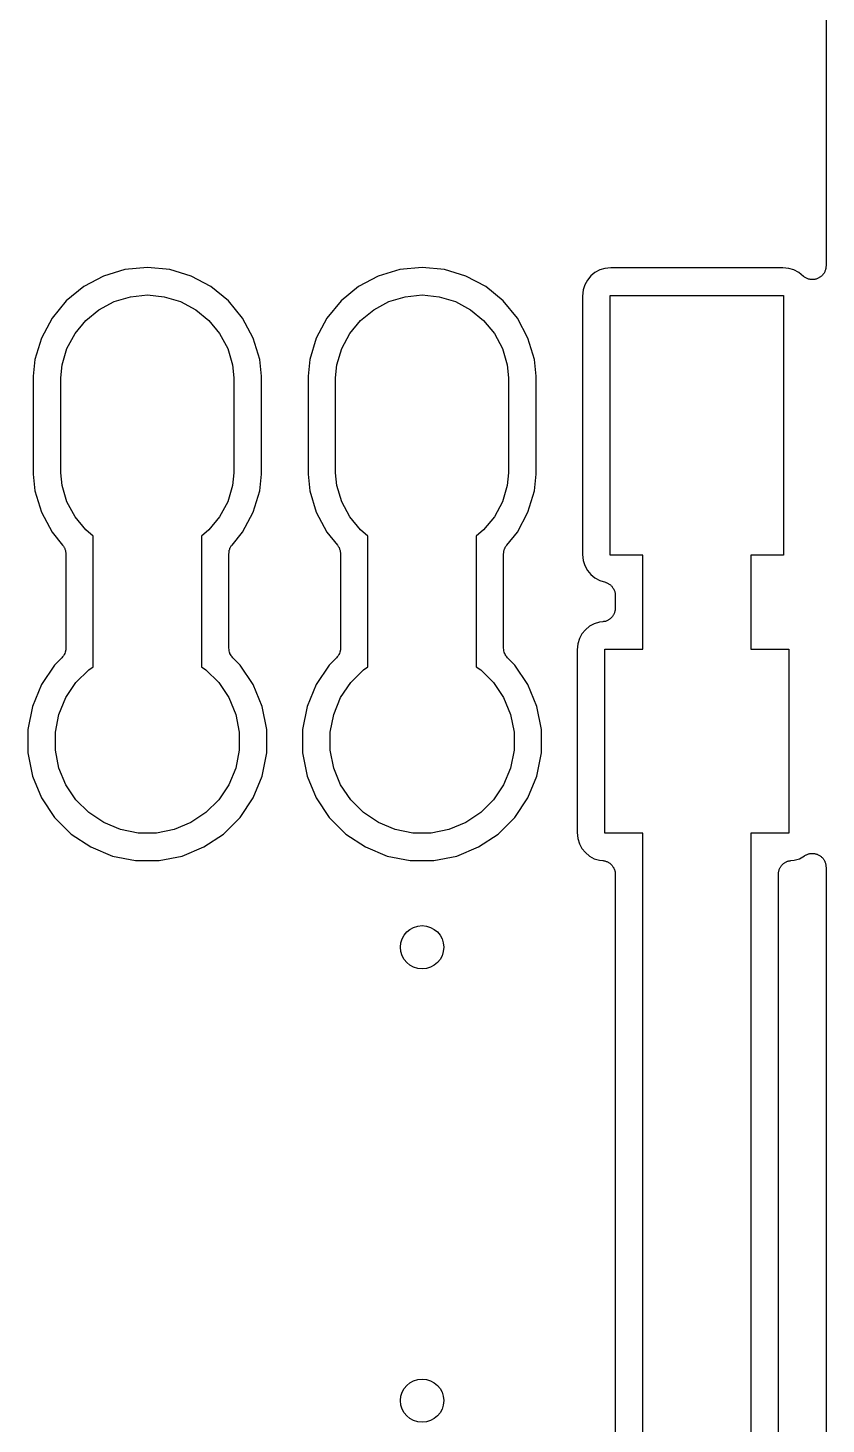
# Model space of a CAD drawing. Extents: x 94.3 to 145.3, y -143.8 to -113.4.
# Drawn here: x 137.96 to 145.34, y -133.31 to -120.41 of the extents above; entities that cross this region are included whole.
import ezdxf

# ---------------------------------------------------------------- set-up
doc = ezdxf.new("R2010")
doc.units = 0
doc.layers.add('BLACK', color=7, linetype='CONTINUOUS')

msp = doc.modelspace()

# ---------------------------------------------------------------- linework, layer by layer
at = {"layer": 'BLACK', "linetype": 'CONTINUOUS'}
for p, q in [((145.34, -117.711), (145.34, -122.606)), ((145.34, -122.606), (145.34, -122.608)), ((138.66, -122.701), (138.477, -122.798)), ((138.858, -122.64), (138.66, -122.701)), ((139.065, -122.62), (138.858, -122.64)), ((139.272, -122.64), (139.065, -122.62)), ((139.47, -122.701), (139.272, -122.64)), ((139.653, -122.798), (139.47, -122.701)), ((141.2, -122.701), (141.017, -122.798)), ((141.398, -122.64), (141.2, -122.701)), ((141.605, -122.62), (141.398, -122.64)), ((141.812, -122.64), (141.605, -122.62)), ((142.01, -122.701), (141.812, -122.64)), ((142.193, -122.798), (142.01, -122.701)), ((143.165, -122.699), (143.133, -122.737)), ((143.203, -122.667), (143.165, -122.699)), ((143.247, -122.643), (143.203, -122.667)), ((143.295, -122.629), (143.247, -122.643)), ((143.351, -122.623), (143.295, -122.629)), ((144.939, -122.623), (143.351, -122.623)), ((144.995, -122.629), (144.939, -122.623)), ((145.043, -122.643), (144.995, -122.629)), ((145.087, -122.667), (145.043, -122.643)), ((145.132, -122.704), (145.087, -122.667)), ((145.137, -122.708), (145.132, -122.704)), ((145.142, -122.711), (145.137, -122.708)), ((145.148, -122.714), (145.142, -122.711)), ((145.153, -122.718), (145.148, -122.714)), ((145.159, -122.72), (145.153, -122.718)), ((145.164, -122.723), (145.159, -122.72)), ((145.17, -122.725), (145.164, -122.723)), ((145.176, -122.728), (145.17, -122.725)), ((145.182, -122.729), (145.176, -122.728)), ((145.187, -122.73), (145.182, -122.729)), ((145.194, -122.731), (145.187, -122.73)), ((145.2, -122.732), (145.194, -122.731)), ((145.206, -122.732), (145.2, -122.732)), ((145.212, -122.733), (145.206, -122.732)), ((145.219, -122.732), (145.212, -122.733)), ((145.225, -122.732), (145.219, -122.732)), ((145.231, -122.731), (145.225, -122.732)), ((145.237, -122.731), (145.231, -122.731)), ((145.243, -122.729), (145.237, -122.731)), ((145.249, -122.728), (145.243, -122.729)), ((145.255, -122.725), (145.249, -122.728)), ((145.261, -122.724), (145.255, -122.725)), ((145.266, -122.721), (145.261, -122.724)), ((145.272, -122.718), (145.266, -122.721)), ((145.277, -122.715), (145.272, -122.718)), ((145.283, -122.712), (145.277, -122.715)), ((145.288, -122.708), (145.283, -122.712)), ((145.293, -122.705), (145.288, -122.708)), ((145.297, -122.701), (145.293, -122.705)), ((145.302, -122.697), (145.297, -122.701)), ((145.306, -122.692), (145.302, -122.697)), ((145.311, -122.687), (145.306, -122.692)), ((145.314, -122.682), (145.311, -122.687)), ((145.318, -122.678), (145.314, -122.682)), ((145.321, -122.672), (145.318, -122.678)), ((145.325, -122.667), (145.321, -122.672)), ((145.327, -122.661), (145.325, -122.667)), ((145.33, -122.656), (145.327, -122.661)), ((145.332, -122.65), (145.33, -122.656)), ((145.334, -122.644), (145.332, -122.65)), ((145.335, -122.638), (145.334, -122.644)), ((145.337, -122.632), (145.335, -122.638)), ((145.338, -122.626), (145.337, -122.632)), ((145.339, -122.62), (145.338, -122.626)), ((145.34, -122.608), (145.339, -122.614)), ((145.339, -122.614), (145.339, -122.62)), ((138.477, -122.798), (138.316, -122.93)), ((139.814, -122.93), (139.653, -122.798)), ((141.017, -122.798), (140.856, -122.93)), ((142.354, -122.93), (142.193, -122.798)), ((143.095, -122.829), (143.089, -122.885)), ((143.109, -122.781), (143.095, -122.829)), ((143.133, -122.737), (143.109, -122.781)), ((138.316, -122.93), (138.184, -123.091)), ((138.618, -123.011), (138.757, -122.936)), ((138.757, -122.936), (138.908, -122.891)), ((138.908, -122.891), (139.065, -122.875)), ((139.065, -122.875), (139.222, -122.891)), ((139.222, -122.891), (139.373, -122.936)), ((139.373, -122.936), (139.512, -123.011)), ((139.946, -123.091), (139.814, -122.93)), ((140.856, -122.93), (140.724, -123.091)), ((141.158, -123.011), (141.297, -122.936)), ((141.297, -122.936), (141.448, -122.891)), ((141.448, -122.891), (141.605, -122.875)), ((141.605, -122.875), (141.762, -122.891)), ((141.762, -122.891), (141.913, -122.936)), ((141.913, -122.936), (142.052, -123.011)), ((142.486, -123.091), (142.354, -122.93)), ((143.089, -122.885), (143.089, -125.273)), ((143.345, -125.279), (143.345, -122.879)), ((143.345, -122.879), (144.945, -122.879)), ((144.945, -122.879), (144.945, -125.279)), ((138.184, -123.091), (138.087, -123.274)), ((138.397, -123.232), (138.497, -123.111)), ((138.497, -123.111), (138.618, -123.011)), ((139.512, -123.011), (139.633, -123.111)), ((139.633, -123.111), (139.733, -123.232)), ((140.043, -123.274), (139.946, -123.091)), ((140.724, -123.091), (140.627, -123.274)), ((140.937, -123.232), (141.037, -123.111)), ((141.037, -123.111), (141.158, -123.011)), ((142.052, -123.011), (142.173, -123.111)), ((142.173, -123.111), (142.273, -123.232)), ((142.583, -123.274), (142.486, -123.091)), ((138.322, -123.371), (138.397, -123.232)), ((139.733, -123.232), (139.808, -123.371)), ((140.862, -123.371), (140.937, -123.232)), ((142.273, -123.232), (142.348, -123.371)), ((138.087, -123.274), (138.026, -123.472)), ((138.277, -123.522), (138.322, -123.371)), ((139.808, -123.371), (139.853, -123.522)), ((140.104, -123.472), (140.043, -123.274)), ((140.627, -123.274), (140.566, -123.472)), ((140.817, -123.522), (140.862, -123.371)), ((142.348, -123.371), (142.393, -123.522)), ((142.644, -123.472), (142.583, -123.274)), ((138.026, -123.472), (138.011, -123.627)), ((140.119, -123.627), (140.104, -123.472)), ((140.566, -123.472), (140.551, -123.627)), ((142.659, -123.627), (142.644, -123.472)), ((138.011, -123.627), (138.011, -124.531)), ((138.265, -123.64), (138.277, -123.522)), ((139.853, -123.522), (139.865, -123.64)), ((140.119, -124.531), (140.119, -123.627)), ((140.551, -123.627), (140.551, -124.531)), ((140.805, -123.64), (140.817, -123.522)), ((142.393, -123.522), (142.405, -123.64)), ((142.659, -124.531), (142.659, -123.627)), ((138.265, -124.518), (138.265, -123.64)), ((139.865, -123.64), (139.865, -124.518)), ((140.805, -124.518), (140.805, -123.64)), ((142.405, -123.64), (142.405, -124.518)), ((138.011, -124.531), (138.026, -124.686)), ((138.277, -124.636), (138.265, -124.518)), ((139.865, -124.518), (139.853, -124.636)), ((140.104, -124.686), (140.119, -124.531)), ((140.551, -124.531), (140.566, -124.686)), ((140.817, -124.636), (140.805, -124.518)), ((142.405, -124.518), (142.393, -124.636)), ((142.644, -124.686), (142.659, -124.531)), ((138.322, -124.787), (138.277, -124.636)), ((139.853, -124.636), (139.808, -124.787)), ((140.862, -124.787), (140.817, -124.636)), ((142.393, -124.636), (142.348, -124.787)), ((138.026, -124.686), (138.087, -124.884)), ((138.397, -124.926), (138.322, -124.787)), ((139.808, -124.787), (139.733, -124.926)), ((140.043, -124.884), (140.104, -124.686)), ((140.566, -124.686), (140.627, -124.884)), ((140.937, -124.926), (140.862, -124.787)), ((142.348, -124.787), (142.273, -124.926)), ((142.583, -124.884), (142.644, -124.686)), ((138.087, -124.884), (138.184, -125.067)), ((138.497, -125.047), (138.397, -124.926)), ((139.733, -124.926), (139.633, -125.047)), ((139.946, -125.067), (140.043, -124.884)), ((140.627, -124.884), (140.724, -125.067)), ((141.037, -125.047), (140.937, -124.926)), ((142.273, -124.926), (142.173, -125.047)), ((142.486, -125.067), (142.583, -124.884)), ((138.565, -125.104), (138.497, -125.047)), ((139.633, -125.047), (139.565, -125.104)), ((141.105, -125.104), (141.037, -125.047)), ((142.173, -125.047), (142.105, -125.104)), ((138.184, -125.067), (138.282, -125.187)), ((138.282, -125.187), (138.283, -125.188)), ((138.283, -125.188), (138.286, -125.193)), ((138.565, -126.312), (138.565, -125.104)), ((139.565, -125.104), (139.565, -126.312)), ((139.845, -125.191), (139.848, -125.187)), ((139.848, -125.187), (139.946, -125.067)), ((140.724, -125.067), (140.822, -125.187)), ((140.822, -125.187), (140.823, -125.188)), ((140.823, -125.188), (140.826, -125.193)), ((141.105, -126.312), (141.105, -125.104)), ((142.105, -125.104), (142.105, -126.312)), ((142.385, -125.191), (142.388, -125.187)), ((142.388, -125.187), (142.486, -125.067)), ((138.286, -125.193), (138.29, -125.197)), ((138.29, -125.197), (138.293, -125.203)), ((138.293, -125.203), (138.297, -125.209)), ((138.297, -125.209), (138.299, -125.214)), ((138.299, -125.214), (138.301, -125.219)), ((138.301, -125.219), (138.303, -125.225)), ((138.303, -125.225), (138.306, -125.232)), ((138.306, -125.232), (138.307, -125.237)), ((138.307, -125.237), (138.309, -125.242)), ((138.309, -125.242), (138.309, -125.249)), ((138.309, -125.249), (138.311, -125.256)), ((138.311, -125.256), (138.31, -125.262)), ((138.31, -125.262), (138.311, -125.267)), ((138.311, -125.267), (138.311, -126.14)), ((139.819, -125.265), (139.82, -125.26)), ((139.819, -125.267), (139.819, -125.265)), ((139.819, -126.14), (139.819, -125.267)), ((139.82, -125.254), (139.821, -125.248)), ((139.82, -125.26), (139.82, -125.254)), ((139.821, -125.248), (139.822, -125.241)), ((139.822, -125.241), (139.823, -125.235)), ((139.823, -125.235), (139.825, -125.23)), ((139.825, -125.23), (139.827, -125.224)), ((139.827, -125.224), (139.829, -125.217)), ((139.829, -125.217), (139.832, -125.212)), ((139.832, -125.212), (139.834, -125.207)), ((139.834, -125.207), (139.838, -125.201)), ((139.838, -125.201), (139.841, -125.195)), ((139.841, -125.195), (139.845, -125.191)), ((140.826, -125.193), (140.83, -125.197)), ((140.83, -125.197), (140.833, -125.203)), ((140.833, -125.203), (140.837, -125.209)), ((140.837, -125.209), (140.839, -125.214)), ((140.839, -125.214), (140.841, -125.219)), ((140.841, -125.219), (140.843, -125.225)), ((140.843, -125.225), (140.846, -125.232)), ((140.846, -125.232), (140.847, -125.237)), ((140.847, -125.237), (140.849, -125.242)), ((140.849, -125.242), (140.849, -125.249)), ((140.849, -125.249), (140.851, -125.256)), ((140.851, -125.256), (140.85, -125.262)), ((140.85, -125.262), (140.851, -125.267)), ((140.851, -125.267), (140.851, -126.14)), ((142.359, -125.265), (142.36, -125.26)), ((142.359, -125.267), (142.359, -125.265)), ((142.359, -126.14), (142.359, -125.267)), ((142.36, -125.254), (142.361, -125.248)), ((142.36, -125.26), (142.36, -125.254)), ((142.361, -125.248), (142.362, -125.241)), ((142.362, -125.241), (142.363, -125.235)), ((142.363, -125.235), (142.365, -125.23)), ((142.365, -125.23), (142.367, -125.224)), ((142.367, -125.224), (142.369, -125.217)), ((142.369, -125.217), (142.372, -125.212)), ((142.372, -125.212), (142.374, -125.207)), ((142.374, -125.207), (142.378, -125.201)), ((142.378, -125.201), (142.381, -125.195)), ((142.381, -125.195), (142.385, -125.191)), ((143.089, -125.273), (143.095, -125.329)), ((143.645, -125.279), (143.345, -125.279)), ((143.645, -126.15), (143.645, -125.279)), ((144.945, -125.279), (144.645, -125.279)), ((144.645, -125.279), (144.645, -126.15)), ((143.095, -125.329), (143.109, -125.377)), ((143.109, -125.377), (143.133, -125.421)), ((143.133, -125.421), (143.165, -125.459)), ((143.165, -125.459), (143.203, -125.491)), ((143.203, -125.491), (143.247, -125.515)), ((143.247, -125.515), (143.301, -125.531)), ((143.301, -125.531), (143.303, -125.532)), ((143.303, -125.532), (143.308, -125.534)), ((143.308, -125.534), (143.313, -125.535)), ((143.313, -125.535), (143.319, -125.539)), ((143.319, -125.539), (143.325, -125.541)), ((143.325, -125.541), (143.33, -125.545)), ((143.33, -125.545), (143.335, -125.547)), ((143.335, -125.547), (143.34, -125.552)), ((143.34, -125.552), (143.346, -125.555)), ((143.346, -125.555), (143.35, -125.559)), ((143.35, -125.559), (143.354, -125.563)), ((143.354, -125.563), (143.358, -125.568)), ((143.358, -125.568), (143.363, -125.573)), ((143.363, -125.573), (143.366, -125.578)), ((143.366, -125.578), (143.37, -125.582)), ((143.37, -125.582), (143.373, -125.588)), ((143.373, -125.588), (143.377, -125.594)), ((143.377, -125.594), (143.379, -125.599)), ((143.379, -125.599), (143.381, -125.604)), ((143.381, -125.604), (143.383, -125.611)), ((143.383, -125.611), (143.386, -125.617)), ((143.386, -125.617), (143.387, -125.622)), ((143.387, -125.622), (143.389, -125.628)), ((143.389, -125.628), (143.389, -125.635)), ((143.389, -125.635), (143.39, -125.641)), ((143.39, -125.641), (143.39, -125.647)), ((143.39, -125.647), (143.391, -125.653)), ((143.391, -125.653), (143.391, -125.77)), ((143.376, -125.831), (143.372, -125.836)), ((143.378, -125.825), (143.376, -125.831)), ((143.381, -125.82), (143.378, -125.825)), ((143.383, -125.814), (143.381, -125.82)), ((143.385, -125.808), (143.383, -125.814)), ((143.386, -125.802), (143.385, -125.808)), ((143.388, -125.797), (143.386, -125.802)), ((143.389, -125.79), (143.388, -125.797)), ((143.39, -125.783), (143.389, -125.79)), ((143.391, -125.772), (143.39, -125.778)), ((143.39, -125.778), (143.39, -125.783)), ((143.391, -125.77), (143.391, -125.772)), ((143.153, -125.938), (143.115, -125.97)), ((143.197, -125.914), (143.153, -125.938)), ((143.245, -125.9), (143.197, -125.914)), ((143.276, -125.897), (143.245, -125.9)), ((143.282, -125.895), (143.276, -125.897)), ((143.288, -125.895), (143.282, -125.895)), ((143.294, -125.893), (143.288, -125.895)), ((143.301, -125.892), (143.294, -125.893)), ((143.306, -125.89), (143.301, -125.892)), ((143.312, -125.888), (143.306, -125.89)), ((143.318, -125.885), (143.312, -125.888)), ((143.324, -125.882), (143.318, -125.885)), ((143.328, -125.879), (143.324, -125.882)), ((143.334, -125.876), (143.328, -125.879)), ((143.339, -125.872), (143.334, -125.876)), ((143.344, -125.869), (143.339, -125.872)), ((143.348, -125.865), (143.344, -125.869)), ((143.353, -125.861), (143.348, -125.865)), ((143.357, -125.856), (143.353, -125.861)), ((143.362, -125.851), (143.357, -125.856)), ((143.365, -125.846), (143.362, -125.851)), ((143.369, -125.842), (143.365, -125.846)), ((143.372, -125.836), (143.369, -125.842)), ((143.059, -126.052), (143.045, -126.1)), ((143.083, -126.008), (143.059, -126.052)), ((143.115, -125.97), (143.083, -126.008)), ((138.289, -126.212), (138.281, -126.221)), ((138.29, -126.211), (138.289, -126.211)), ((138.289, -126.211), (138.289, -126.212)), ((138.295, -126.2), (138.29, -126.211)), ((138.301, -126.19), (138.295, -126.2)), ((138.305, -126.178), (138.301, -126.189)), ((138.301, -126.189), (138.301, -126.189)), ((138.301, -126.189), (138.301, -126.19)), ((138.308, -126.167), (138.305, -126.178)), ((138.31, -126.154), (138.308, -126.165)), ((138.308, -126.165), (138.308, -126.166)), ((138.308, -126.166), (138.308, -126.167)), ((138.311, -126.142), (138.31, -126.154)), ((138.311, -126.14), (138.311, -126.141)), ((138.311, -126.141), (138.311, -126.141)), ((138.311, -126.141), (138.311, -126.141)), ((138.311, -126.141), (138.311, -126.142)), ((139.82, -126.152), (139.819, -126.14)), ((139.821, -126.163), (139.82, -126.152)), ((139.821, -126.164), (139.821, -126.163)), ((139.821, -126.165), (139.821, -126.164)), ((139.825, -126.176), (139.821, -126.165)), ((139.828, -126.187), (139.825, -126.176)), ((139.828, -126.188), (139.828, -126.187)), ((139.829, -126.188), (139.828, -126.188)), ((139.834, -126.199), (139.829, -126.188)), ((139.839, -126.209), (139.834, -126.199)), ((139.84, -126.21), (139.839, -126.209)), ((139.848, -126.219), (139.84, -126.21)), ((139.84, -126.21), (139.84, -126.21)), ((139.855, -126.229), (139.848, -126.219)), ((140.829, -126.212), (140.821, -126.221)), ((140.83, -126.211), (140.829, -126.211)), ((140.829, -126.211), (140.829, -126.212)), ((140.835, -126.2), (140.83, -126.211)), ((140.841, -126.19), (140.835, -126.2)), ((140.845, -126.178), (140.841, -126.189)), ((140.841, -126.189), (140.841, -126.189)), ((140.841, -126.189), (140.841, -126.19)), ((140.848, -126.167), (140.845, -126.178)), ((140.85, -126.154), (140.848, -126.165)), ((140.848, -126.165), (140.848, -126.166)), ((140.848, -126.166), (140.848, -126.167)), ((140.851, -126.142), (140.85, -126.154)), ((140.851, -126.14), (140.851, -126.141)), ((140.851, -126.141), (140.851, -126.141)), ((140.851, -126.141), (140.851, -126.141)), ((140.851, -126.141), (140.851, -126.142)), ((142.36, -126.152), (142.359, -126.14)), ((142.361, -126.163), (142.36, -126.152)), ((142.361, -126.164), (142.361, -126.163)), ((142.361, -126.165), (142.361, -126.164)), ((142.365, -126.176), (142.361, -126.165)), ((142.368, -126.187), (142.365, -126.176)), ((142.368, -126.188), (142.368, -126.187)), ((142.369, -126.188), (142.368, -126.188)), ((142.374, -126.199), (142.369, -126.188)), ((142.379, -126.209), (142.374, -126.199)), ((142.38, -126.21), (142.379, -126.209)), ((142.388, -126.219), (142.38, -126.21)), ((142.38, -126.21), (142.38, -126.21)), ((142.395, -126.229), (142.388, -126.219)), ((143.045, -126.1), (143.039, -126.156)), ((143.039, -126.156), (143.039, -127.844)), ((143.295, -127.85), (143.295, -126.15)), ((143.295, -126.15), (143.645, -126.15)), ((144.645, -126.15), (144.995, -126.15)), ((144.995, -126.15), (144.995, -127.85)), ((138.207, -126.296), (138.087, -126.477)), ((138.274, -126.23), (138.207, -126.296)), ((138.281, -126.221), (138.274, -126.23)), ((138.405, -126.458), (138.523, -126.34)), ((138.523, -126.34), (138.565, -126.312)), ((139.565, -126.312), (139.607, -126.34)), ((139.607, -126.34), (139.725, -126.458)), ((139.856, -126.23), (139.855, -126.229)), ((139.923, -126.296), (139.856, -126.23)), ((139.856, -126.23), (139.856, -126.23)), ((139.856, -126.23), (139.856, -126.23)), ((139.856, -126.23), (139.856, -126.23)), ((140.043, -126.477), (139.923, -126.296)), ((140.747, -126.296), (140.627, -126.477)), ((140.814, -126.23), (140.747, -126.296)), ((140.821, -126.221), (140.814, -126.23)), ((140.945, -126.458), (141.063, -126.34)), ((141.063, -126.34), (141.105, -126.312)), ((142.105, -126.312), (142.147, -126.34)), ((142.147, -126.34), (142.265, -126.458)), ((142.396, -126.23), (142.395, -126.229)), ((142.463, -126.296), (142.396, -126.23)), ((142.396, -126.23), (142.396, -126.23)), ((142.396, -126.23), (142.396, -126.23)), ((142.396, -126.23), (142.396, -126.23)), ((142.583, -126.477), (142.463, -126.296)), ((138.087, -126.477), (138.003, -126.678)), ((138.312, -126.597), (138.405, -126.458)), ((139.725, -126.458), (139.818, -126.597)), ((140.127, -126.678), (140.043, -126.477)), ((140.627, -126.477), (140.543, -126.678)), ((140.852, -126.597), (140.945, -126.458)), ((142.265, -126.458), (142.358, -126.597)), ((142.667, -126.678), (142.583, -126.477)), ((138.248, -126.752), (138.312, -126.597)), ((139.818, -126.597), (139.882, -126.752)), ((140.788, -126.752), (140.852, -126.597)), ((142.358, -126.597), (142.422, -126.752)), ((138.003, -126.678), (137.961, -126.891)), ((140.169, -126.891), (140.127, -126.678)), ((140.543, -126.678), (140.501, -126.891)), ((142.709, -126.891), (142.667, -126.678)), ((138.215, -126.916), (138.248, -126.752)), ((139.882, -126.752), (139.915, -126.916)), ((140.755, -126.916), (140.788, -126.752)), ((142.422, -126.752), (142.455, -126.916)), ((137.961, -126.891), (137.961, -127.109)), ((138.215, -127.084), (138.215, -126.916)), ((139.915, -126.916), (139.915, -127.084)), ((140.169, -127.109), (140.169, -126.891)), ((140.501, -126.891), (140.501, -127.109)), ((140.755, -127.084), (140.755, -126.916)), ((142.455, -126.916), (142.455, -127.084)), ((142.709, -127.109), (142.709, -126.891)), ((137.961, -127.109), (138.003, -127.322)), ((138.248, -127.248), (138.215, -127.084)), ((139.915, -127.084), (139.882, -127.248)), ((140.127, -127.322), (140.169, -127.109)), ((140.501, -127.109), (140.543, -127.322)), ((140.788, -127.248), (140.755, -127.084)), ((142.455, -127.084), (142.422, -127.248)), ((142.667, -127.322), (142.709, -127.109)), ((138.312, -127.403), (138.248, -127.248)), ((139.882, -127.248), (139.818, -127.403)), ((140.852, -127.403), (140.788, -127.248)), ((142.422, -127.248), (142.358, -127.403)), ((138.003, -127.322), (138.087, -127.523)), ((140.043, -127.523), (140.127, -127.322)), ((140.543, -127.322), (140.627, -127.523)), ((142.583, -127.523), (142.667, -127.322)), ((138.405, -127.542), (138.312, -127.403)), ((139.818, -127.403), (139.725, -127.542)), ((140.945, -127.542), (140.852, -127.403)), ((142.358, -127.403), (142.265, -127.542)), ((138.087, -127.523), (138.207, -127.704)), ((138.523, -127.66), (138.405, -127.542)), ((139.725, -127.542), (139.607, -127.66)), ((139.923, -127.704), (140.043, -127.523)), ((140.627, -127.523), (140.747, -127.704)), ((141.063, -127.66), (140.945, -127.542)), ((142.265, -127.542), (142.147, -127.66)), ((142.463, -127.704), (142.583, -127.523)), ((138.207, -127.704), (138.361, -127.858)), ((138.662, -127.753), (138.523, -127.66)), ((138.817, -127.817), (138.662, -127.753)), ((139.468, -127.753), (139.313, -127.817)), ((139.607, -127.66), (139.468, -127.753)), ((139.769, -127.858), (139.923, -127.704)), ((140.747, -127.704), (140.901, -127.858)), ((141.202, -127.753), (141.063, -127.66)), ((141.357, -127.817), (141.202, -127.753)), ((142.008, -127.753), (141.853, -127.817)), ((142.147, -127.66), (142.008, -127.753)), ((142.309, -127.858), (142.463, -127.704)), ((138.361, -127.858), (138.542, -127.978)), ((138.981, -127.85), (138.817, -127.817)), ((139.149, -127.85), (138.981, -127.85)), ((139.313, -127.817), (139.149, -127.85)), ((139.588, -127.978), (139.769, -127.858)), ((140.901, -127.858), (141.082, -127.978)), ((141.521, -127.85), (141.357, -127.817)), ((141.689, -127.85), (141.521, -127.85)), ((141.853, -127.817), (141.689, -127.85)), ((142.128, -127.978), (142.309, -127.858)), ((143.039, -127.844), (143.045, -127.9)), ((143.645, -127.85), (143.295, -127.85)), ((143.645, -133.905), (143.645, -127.85)), ((144.995, -127.85), (144.645, -127.85)), ((144.645, -127.85), (144.645, -134.087)), ((138.542, -127.978), (138.743, -128.062)), ((139.387, -128.062), (139.588, -127.978)), ((141.082, -127.978), (141.283, -128.062)), ((141.927, -128.062), (142.128, -127.978)), ((143.045, -127.9), (143.059, -127.948)), ((143.059, -127.948), (143.083, -127.992)), ((143.083, -127.992), (143.115, -128.03)), ((138.743, -128.062), (138.956, -128.104)), ((138.956, -128.104), (139.174, -128.104)), ((139.174, -128.104), (139.387, -128.062)), ((141.283, -128.062), (141.496, -128.104)), ((141.496, -128.104), (141.714, -128.104)), ((141.714, -128.104), (141.927, -128.062)), ((143.115, -128.03), (143.153, -128.062)), ((143.153, -128.062), (143.197, -128.086)), ((143.197, -128.086), (143.245, -128.1)), ((143.245, -128.1), (143.276, -128.103)), ((143.276, -128.103), (143.278, -128.104)), ((143.278, -128.104), (143.284, -128.105)), ((143.284, -128.105), (143.29, -128.105)), ((143.29, -128.105), (143.296, -128.107)), ((143.296, -128.107), (143.302, -128.109)), ((143.302, -128.109), (143.308, -128.111)), ((143.308, -128.111), (143.313, -128.113)), ((143.313, -128.113), (143.319, -128.116)), ((143.319, -128.116), (143.325, -128.119)), ((143.325, -128.119), (143.33, -128.122)), ((143.33, -128.122), (143.335, -128.125)), ((143.335, -128.125), (143.34, -128.129)), ((143.34, -128.129), (143.346, -128.133)), ((143.346, -128.133), (143.35, -128.137)), ((143.35, -128.137), (143.354, -128.14)), ((143.354, -128.14), (143.358, -128.145)), ((143.358, -128.145), (143.363, -128.15)), ((143.363, -128.15), (143.366, -128.155)), ((143.366, -128.155), (143.37, -128.16)), ((144.921, -128.158), (144.925, -128.154)), ((144.925, -128.154), (144.928, -128.149)), ((144.928, -128.149), (144.933, -128.144)), ((144.933, -128.144), (144.937, -128.139)), ((144.937, -128.139), (144.942, -128.135)), ((144.942, -128.135), (144.946, -128.131)), ((144.946, -128.131), (144.951, -128.128)), ((144.951, -128.128), (144.956, -128.124)), ((144.956, -128.124), (144.962, -128.121)), ((144.962, -128.121), (144.966, -128.118)), ((144.966, -128.118), (144.973, -128.115)), ((144.973, -128.115), (144.978, -128.112)), ((144.978, -128.112), (144.984, -128.11)), ((144.984, -128.11), (144.989, -128.108)), ((144.989, -128.108), (144.996, -128.107)), ((144.996, -128.107), (145.002, -128.105)), ((145.002, -128.105), (145.008, -128.105)), ((145.008, -128.105), (145.014, -128.103)), ((145.014, -128.103), (145.045, -128.1)), ((145.045, -128.1), (145.093, -128.086)), ((145.093, -128.086), (145.14, -128.061)), ((145.14, -128.061), (145.143, -128.058)), ((145.143, -128.058), (145.149, -128.055)), ((145.149, -128.055), (145.155, -128.051)), ((145.155, -128.051), (145.16, -128.049)), ((145.16, -128.049), (145.165, -128.046)), ((145.165, -128.046), (145.172, -128.044)), ((145.172, -128.044), (145.178, -128.042)), ((145.178, -128.042), (145.183, -128.041)), ((145.183, -128.041), (145.189, -128.039)), ((145.189, -128.039), (145.196, -128.039)), ((145.196, -128.039), (145.202, -128.037)), ((145.202, -128.037), (145.208, -128.038)), ((145.208, -128.038), (145.214, -128.037)), ((145.214, -128.037), (145.22, -128.038)), ((145.22, -128.038), (145.227, -128.038)), ((145.227, -128.038), (145.233, -128.039)), ((145.233, -128.039), (145.239, -128.04)), ((145.239, -128.04), (145.245, -128.041)), ((145.245, -128.041), (145.251, -128.043)), ((145.251, -128.043), (145.257, -128.045)), ((145.257, -128.045), (145.262, -128.047)), ((145.262, -128.047), (145.268, -128.05)), ((145.268, -128.05), (145.274, -128.052)), ((145.274, -128.052), (145.279, -128.056)), ((145.279, -128.056), (145.284, -128.059)), ((145.284, -128.059), (145.289, -128.063)), ((145.289, -128.063), (145.294, -128.066)), ((145.294, -128.066), (145.299, -128.071)), ((145.299, -128.071), (145.303, -128.074)), ((145.303, -128.074), (145.307, -128.079)), ((145.307, -128.079), (145.312, -128.084)), ((145.312, -128.084), (145.315, -128.089)), ((145.315, -128.089), (145.319, -128.094)), ((145.319, -128.094), (145.322, -128.099)), ((145.322, -128.099), (145.325, -128.105)), ((145.325, -128.105), (145.328, -128.11)), ((145.328, -128.11), (145.33, -128.116)), ((145.33, -128.116), (145.332, -128.122)), ((145.332, -128.122), (145.335, -128.128)), ((145.335, -128.128), (145.336, -128.134)), ((145.336, -128.134), (145.338, -128.139)), ((145.338, -128.139), (145.338, -128.146)), ((145.338, -128.146), (145.339, -128.152)), ((145.339, -128.152), (145.339, -128.158)), ((143.37, -128.16), (143.373, -128.165)), ((143.373, -128.165), (143.377, -128.171)), ((143.377, -128.171), (143.379, -128.176)), ((143.379, -128.176), (143.381, -128.181)), ((143.381, -128.181), (143.383, -128.188)), ((143.383, -128.188), (143.386, -128.194)), ((143.386, -128.194), (143.387, -128.2)), ((143.387, -128.2), (143.389, -128.205)), ((143.389, -128.205), (143.389, -128.212)), ((143.389, -128.212), (143.39, -128.218)), ((143.39, -128.218), (143.39, -128.224)), ((143.39, -128.224), (143.391, -128.23)), ((143.391, -128.23), (143.391, -133.747)), ((144.899, -128.228), (144.9, -128.222)), ((144.899, -128.23), (144.899, -128.228)), ((144.899, -134.069), (144.899, -128.23)), ((144.9, -128.217), (144.901, -128.21)), ((144.9, -128.222), (144.9, -128.217)), ((144.901, -128.21), (144.902, -128.203)), ((144.902, -128.203), (144.904, -128.198)), ((144.904, -128.198), (144.905, -128.192)), ((144.905, -128.192), (144.907, -128.186)), ((144.907, -128.186), (144.909, -128.18)), ((144.909, -128.18), (144.912, -128.175)), ((144.912, -128.175), (144.914, -128.169)), ((144.914, -128.169), (144.918, -128.164)), ((144.918, -128.164), (144.921, -128.158)), ((145.339, -128.158), (145.34, -128.164)), ((145.34, -128.164), (145.34, -138.412))]:
    msp.add_line(p, q, dxfattribs=at)
at = {"layer": 'BLACK'}
for centre in [(141.605, -128.905), (141.605, -133.096)]:
    msp.add_circle(centre, 0.2, dxfattribs=at)

doc.saveas('drawing.dxf')
